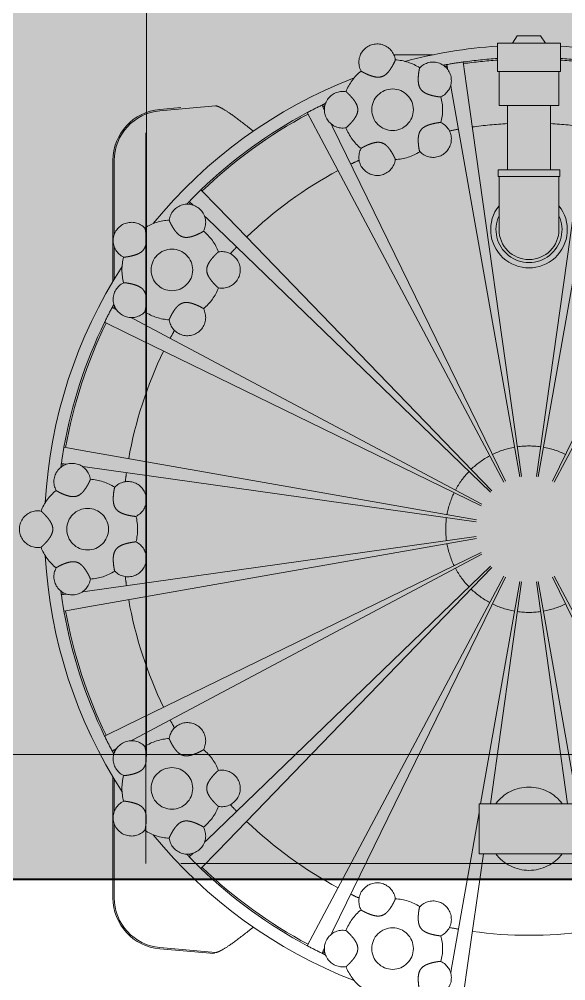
# Model space of a CAD drawing. Header units: centimetres. Extents: x 405564 to 502064, y 46284 to 60634.
# Drawn here: x 484725.05 to 484743.74, y 56623.04 to 56655.95 of the extents above; entities that cross this region are included whole.
import ezdxf

# ---------------------------------------------------------------- set-up
doc = ezdxf.new("R2010")
doc.units = ezdxf.units.CM
doc.linetypes.add('( Hidden )', pattern=[0.375, 0.25, -0.125])
doc.layers.get('0').update_dxf_attribs({"color": 8, "lineweight": 9})
doc.layers.add('0-KRCN-MİMARİ-220526', color=8, linetype='Continuous', lineweight=9)
doc.layers.add('Visible (ISO)', color=8, linetype='Continuous', lineweight=18)
doc.layers.add('AS_NOT_MIMARI', color=8, linetype='Continuous')

# ---------------------------------------------------------------- blocks, each defined once
blk = doc.blocks.new('A$Cdfb98813')
h = blk.add_hatch()
h.set_pattern_fill('ANGLE', color=256, scale=0.3)
h.set_pattern_definition([(0, (182.2423, -979.0145), (0, 2.0955), [1.524, -0.5715]), (90, (182.2423, -979.0145), (-2.0955, 1e-16), [1.524, -0.5715])])
h.paths.add_polyline_path([(1918.018, 199.001), (1545.018, 199.001), (1545.018, 300), (1515.018, 300), (1515.018, 199.001), (238.979, 199.001), (238.979, -429.5), (238.979, -658.015), (1918.018, -658.015)])
h.paths.add_polyline_path([(268.979, -429.5), (268.979, 169.001), (1888.018, 169.001), (1888.018, -628.015), (268.979, -628.015), (268.979, -453.5)], flags=16)
h.paths.add_polyline_path([(1888.018, -429.5), (268.979, -429.5), (268.979, -459.5), (1888.018, -459.5)], flags=0)
h = blk.add_hatch()
h.set_pattern_fill('ANGLE', color=256)
h.set_pattern_definition([(0, (-483849.746, -58273.935), (0, 6.985), [5.08, -1.905]), (90, (-483849.746, -58273.935), (-6.985, 4e-16), [5.08, -1.905])])
h.paths.add_polyline_path([(425.139, -15.05), (800.139, -15.05), (800.139, -100), (900, -100), (900.139, -15.05), (1700, -15.05), (1700, -100), (1800, -100), (1800.139, -15.05), (2235.139, -15.05), (2235.139, -206), (425.139, -206.05)])
for points in [[(425.139, -25.065), (425.139, -206.05), (2235.139, -206.05), (2235.139, -15.05), (1800, -15.05)], [(425.139, -15.05), (800.139, -15.05), (800.139, -100), (900, -100), (900.139, -15.05), (1700, -15.05), (1700, -100), (1800, -100), (1800.139, -15.05), (2235.139, -15.05), (2235.139, -206), (425.139, -206.05), (425.139, -15.05)]]:
    blk.add_lwpolyline(points)
at = {"layer": 'Visible (ISO)'}
blk.add_line((879.664, -153.333), (879.664, -201.839), dxfattribs=at)
at = {"layer": 'Visible (ISO)', "linetype": '( Hidden )', "ltscale": 100}
for p, q in [((892.339, -177.178), (892.169, -177.434)), ((892.339, -177.178), (893.137, -177.178)), ((893.137, -177.178), (893.308, -177.434)), ((891.661, -177.434), (893.815, -177.434)), ((891.661, -177.434), (891.661, -178.402)), ((893.815, -177.434), (893.815, -178.402)), ((889.435, -177.833), (888.12, -177.833)), ((889.934, -178.163), (889.966, -178.341)), ((890.491, -178.075), (890.606, -178.892)), ((891.661, -178.402), (893.815, -178.402)), ((891.713, -178.402), (891.713, -179.57)), ((893.763, -178.402), (893.763, -179.57)), ((890.06, -178.875), (890.078, -178.976)), ((890.078, -178.976), (892.422, -192.269)), ((890.606, -178.892), (892.484, -192.259)), ((894.871, -178.892), (892.992, -192.259)), ((895.399, -178.976), (893.055, -192.269)), ((880.835, -179.638), (880.113, -179.701)), ((880.117, -179.747), (882.02, -179.58)), ((885.66, -179.552), (885.739, -179.715)), ((891.713, -179.57), (893.763, -179.57)), ((891.998, -179.57), (891.998, -181.763)), ((893.479, -179.57), (893.479, -181.763)), ((880.117, -179.747), (880.117, -179.747)), ((885.158, -179.808), (885.545, -180.536)), ((885.977, -180.202), (886.022, -180.293)), ((886.022, -180.293), (891.939, -192.426)), ((899.455, -180.293), (893.537, -192.426)), ((885.545, -180.536), (891.882, -192.455)), ((899.931, -180.536), (893.594, -192.455)), ((878.511, -181.449), (878.511, -185.581)), ((878.557, -183.975), (878.557, -181.449)), ((891.685, -181.763), (893.792, -181.763)), ((891.685, -181.763), (891.685, -181.99)), ((893.792, -181.763), (893.792, -181.99)), ((891.685, -181.99), (893.792, -181.99)), ((891.713, -182.902), (891.713, -182.019)), ((893.763, -182.902), (893.763, -182.019)), ((881.521, -182.449), (882.095, -183.043)), ((881.123, -182.848), (881.253, -182.974)), ((891.713, -182.902), (891.713, -183.813)), ((893.763, -183.813), (893.763, -182.902)), ((882.095, -183.043), (891.472, -192.753)), ((881.643, -183.35), (881.717, -183.421)), ((881.717, -183.421), (891.427, -192.798)), ((878.557, -185.505), (878.557, -184.403)), ((878.481, -186.484), (878.641, -186.569)), ((879.12, -186.824), (879.21, -186.871)), ((879.21, -186.871), (891.129, -193.209)), ((878.225, -186.986), (878.967, -187.348)), ((878.967, -187.348), (891.1, -193.265)), ((876.836, -191.261), (877.649, -191.404)), ((877.649, -191.404), (890.943, -193.748)), ((876.748, -191.817), (876.928, -191.843)), ((877.465, -191.918), (877.565, -191.932)), ((877.565, -191.932), (890.933, -193.811)), ((877.565, -196.197), (890.933, -194.318)), ((877.649, -196.725), (890.943, -194.381)), ((878.967, -200.781), (891.1, -194.864)), ((879.21, -201.258), (891.129, -194.92)), ((881.717, -204.708), (891.427, -195.331)), ((882.095, -205.086), (891.472, -195.376)), ((885.545, -207.593), (891.882, -195.674)), ((886.022, -207.836), (891.939, -195.703)), ((899.455, -207.836), (893.537, -195.703)), ((899.931, -207.593), (893.594, -195.674)), ((891.081, -203.462), (892.422, -195.86)), ((891.417, -203.462), (892.484, -195.87)), ((894.059, -203.462), (892.992, -195.87)), ((894.395, -203.461), (893.055, -195.86)), ((876.748, -196.312), (876.928, -196.287)), ((877.465, -196.211), (877.565, -196.197)), ((876.836, -196.868), (877.649, -196.725)), ((878.225, -201.143), (878.967, -200.781)), ((879.12, -201.305), (879.21, -201.258)), ((878.481, -201.645), (878.641, -201.56)), ((878.511, -202.548), (878.511, -206.68)), ((878.557, -203.726), (878.557, -202.624)), ((891.029, -203.462), (894.447, -203.461)), ((891.029, -205.171), (891.029, -203.462)), ((890.078, -209.154), (891.029, -203.757)), ((878.557, -206.68), (878.557, -204.154)), ((881.643, -204.779), (881.717, -204.708)), ((881.123, -205.281), (881.253, -205.155)), ((881.521, -205.68), (882.095, -205.086)), ((890.606, -209.237), (891.177, -205.171)), ((891.029, -205.171), (894.447, -205.17)), ((885.158, -208.321), (885.545, -207.593)), ((885.977, -207.927), (886.022, -207.836)), ((880.113, -208.428), (881.974, -208.591)), ((882.02, -208.549), (880.117, -208.382)), ((881.974, -208.591), (881.974, -208.545)), ((885.66, -208.577), (885.739, -208.414)), ((890.06, -209.254), (890.078, -209.154)), ((890.491, -210.054), (890.606, -209.237))]:
    blk.add_line(p, q, dxfattribs=at)
blk.add_lwpolyline([(879.639, -167.914), (905.837, -167.914), (905.837, -205.503), (879.639, -205.503)], close=True, dxfattribs=at)
at = {"layer": 'Visible (ISO)'}
blk.add_lwpolyline([(1383.84, -168.339), (1776.42, -168.339), (1776.42, -201.839), (415.585, -201.748)], dxfattribs=at)
at = {"layer": 'Visible (ISO)', "linetype": '( Hidden )', "ltscale": 100}
for centre in [(888.074, -179.711), (880.528, -185.193), (877.646, -194.065), (880.528, -202.936), (888.074, -208.418)]:
    blk.add_circle(centre, 0.712, dxfattribs=at)
for centre, radius, start, end in [((887.546, -178.086), 0.626, 7.3424, 208.6576), ((892.738, -194.065), 16.564, 93.7274, 104.854), ((892.738, -194.065), 16.564, 75.146, 86.2726), ((888.074, -179.711), 1.709, 57.128, 86.872), ((892.738, -194.065), 16.146, 93.824, 98), ((892.738, -194.065), 16.089, 93.8376, 98), ((892.738, -194.065), 16.146, 82, 86.176), ((892.738, -194.065), 16.089, 82, 86.1624), ((889.457, -178.706), 0.626, 295.3424, 136.6576), ((892.738, -194.065), 16.146, 100, 100.4612), ((892.738, -194.065), 16.089, 100, 100.2779), ((892.738, -194.065), 16.147, 98, 100), ((892.738, -194.065), 16.564, 111.146, 140.854), ((888.074, -179.711), 1.709, 129.128, 158.872), ((886.366, -179.711), 0.626, 79.3424, 280.6576), ((888.074, -179.711), 1.709, 345.128, 14.872), ((892.738, -194.065), 16.147, 116, 118), ((892.738, -194.065), 16.146, 115.5388, 116), ((892.738, -194.065), 16.089, 115.7221, 116), ((880.265, -181.449), 1.754, 95, 180), ((880.265, -181.449), 1.709, 95.0016, 180), ((892.738, -194.065), 16.146, 118, 134), ((892.738, -194.065), 16.089, 118, 134), ((889.457, -180.715), 0.626, 223.3424, 64.6576), ((892.738, -194.065), 13.899, 93.0535, 98), ((892.738, -194.065), 13.899, 82, 86.9465), ((888.074, -179.711), 1.709, 201.128, 230.872), ((892.738, -194.065), 13.899, 100, 101.2916), ((887.546, -181.336), 0.626, 151.3424, 352.6576), ((888.074, -179.711), 1.709, 273.128, 302.872), ((892.738, -194.065), 13.899, 114.7084, 116), ((892.738, -194.065), 13.899, 118, 134), ((891.741, -182.019), 0.0285, 90, 180), ((893.735, -182.019), 0.0285, 0, 90), ((892.738, -194.065), 16.147, 134, 136), ((881.056, -183.568), 0.626, 331.3424, 172.6576), ((892.738, -194.065), 16.146, 136, 136.4612), ((892.738, -194.065), 16.089, 136, 136.2779), ((892.738, -183.813), 1.31, 141.5, 38.5), ((879.146, -184.189), 0.626, 43.3424, 244.6576), ((880.528, -185.193), 1.709, 93.128, 122.872), ((892.738, -183.813), 1.129, 155.2014, 24.7986), ((880.528, -185.193), 1.709, 21.128, 50.872), ((892.738, -183.813), 1.025, 180, 0), ((882.237, -185.193), 0.626, 259.3424, 100.6576), ((892.738, -194.065), 13.899, 136, 137.2916), ((880.528, -185.193), 1.709, 165.128, 194.872), ((892.738, -194.065), 16.564, 147.146, 176.854), ((879.146, -186.198), 0.626, 115.3424, 316.6576), ((880.528, -185.193), 1.709, 309.128, 338.872), ((892.738, -194.065), 16.147, 152, 154), ((892.738, -194.065), 16.146, 151.5388, 152), ((892.738, -194.065), 16.089, 151.7221, 152), ((881.056, -186.818), 0.626, 187.3424, 28.6576), ((880.528, -185.193), 1.709, 237.128, 266.872), ((892.738, -194.065), 16.146, 154, 170), ((892.738, -194.065), 16.089, 154, 170), ((892.738, -194.065), 13.899, 150.7084, 152), ((892.738, -194.065), 13.899, 154, 170), ((892.738, -194.065), 16.147, 170, 172), ((892.738, -194.065), 2.848, 100, 116), ((892.738, -194.065), 2.848, 82, 98), ((892.738, -194.065), 2.848, 64, 80), ((877.118, -192.44), 0.626, 7.3424, 208.6576), ((892.738, -194.065), 16.146, 172, 172.4612), ((892.738, -194.065), 16.089, 172, 172.2779), ((892.738, -194.065), 2.848, 118, 134), ((892.738, -194.065), 13.899, 172, 173.2916), ((892.738, -194.065), 2.848, 136, 152), ((877.646, -194.065), 1.709, 57.128, 86.872), ((879.028, -193.06), 0.626, 295.3424, 136.6576), ((877.646, -194.065), 1.709, 129.128, 158.872), ((892.738, -194.065), 2.848, 154, 170), ((875.937, -194.065), 0.626, 79.3424, 280.6576), ((877.646, -194.065), 1.709, 345.128, 14.872), ((892.738, -194.065), 2.848, 172, 188), ((877.646, -194.065), 1.709, 201.128, 230.872), ((879.028, -195.069), 0.626, 223.3424, 64.6576), ((892.738, -194.065), 2.848, 190, 206), ((892.738, -194.065), 16.564, 183.146, 212.854), ((877.118, -195.689), 0.626, 151.3424, 352.6576), ((892.738, -194.065), 2.848, 208, 224), ((877.646, -194.065), 1.709, 273.128, 302.872), ((892.738, -194.065), 13.899, 186.7084, 188), ((892.738, -194.065), 2.848, 226, 242), ((892.738, -194.065), 16.146, 187.5388, 188), ((892.738, -194.065), 16.147, 188, 190), ((892.738, -194.065), 16.089, 187.7221, 188), ((892.738, -194.065), 13.899, 190, 206), ((892.738, -194.065), 2.848, 244, 260), ((892.738, -194.065), 2.848, 280, 296), ((892.738, -194.065), 16.146, 190, 206), ((892.738, -194.065), 16.089, 190, 206), ((892.738, -194.065), 2.848, 262, 278), ((881.056, -201.311), 0.626, 331.3424, 172.6576), ((892.738, -194.065), 13.899, 208, 209.2916), ((892.738, -194.065), 16.147, 206, 208), ((879.146, -201.931), 0.626, 43.3424, 244.6576), ((880.528, -202.936), 1.709, 93.128, 122.872), ((892.738, -194.065), 16.146, 208, 208.4612), ((892.738, -194.065), 16.089, 208, 208.2779), ((880.528, -202.936), 1.709, 21.128, 50.872), ((882.237, -202.936), 0.626, 259.3424, 100.6576), ((880.528, -202.936), 1.709, 165.128, 194.872), ((892.738, -204.316), 1.424, 36.8812, 143.1414), ((879.146, -203.94), 0.626, 115.3424, 316.6576), ((880.528, -202.936), 1.709, 309.128, 338.872), ((892.738, -194.065), 13.899, 222.7084, 224), ((881.056, -204.561), 0.626, 187.3424, 28.6576), ((892.738, -194.065), 13.899, 226, 242), ((880.528, -202.936), 1.709, 237.128, 266.872), ((892.738, -194.065), 16.564, 219.146, 248.854), ((892.738, -194.065), 16.146, 223.5388, 224), ((892.738, -194.065), 16.089, 223.7221, 224), ((892.738, -194.065), 16.147, 224, 226), ((892.738, -204.316), 1.424, 216.8812, 323.1414), ((892.738, -194.065), 16.089, 226, 242), ((892.738, -194.065), 16.146, 226, 242), ((887.546, -206.793), 0.626, 7.3424, 208.6576), ((892.738, -194.065), 13.899, 244, 245.2916), ((880.265, -206.68), 1.754, 180, 265), ((880.265, -206.68), 1.709, 180, 265), ((888.074, -208.418), 1.709, 57.128, 86.872), ((889.457, -207.414), 0.626, 295.3424, 136.6576), ((888.074, -208.418), 1.709, 129.128, 158.872), ((886.366, -208.418), 0.626, 79.3424, 280.6576), ((892.738, -194.065), 13.899, 258.7084, 260), ((892.738, -194.065), 13.899, 262, 278), ((888.074, -208.418), 1.709, 345.128, 14.872), ((892.738, -194.065), 16.147, 242, 244), ((892.738, -194.065), 16.146, 244, 244.4612), ((892.738, -194.065), 16.089, 244, 244.2779), ((889.457, -209.423), 0.626, 223.3424, 64.6576), ((888.074, -208.418), 1.709, 201.128, 230.872)]:
    blk.add_arc(centre, radius, start, end, dxfattribs=at)
blk.add_ellipse((880.265, -181.449), major_axis=(-0.146, 1.702), ratio=0.999994, start_param=0.001735, end_param=0.001763, dxfattribs=at)
for points, knots in [([(886.997, -178.386), (886.998, -178.388), (887.002, -178.391), (887.017, -178.402), (887.028, -178.408), (887.055, -178.423), (887.073, -178.433), (887.114, -178.455), (887.138, -178.466), (887.187, -178.49), (887.217, -178.503), (887.28, -178.529), (887.314, -178.542), (887.365, -178.559), (887.387, -178.566), (887.433, -178.578), (887.456, -178.584), (887.513, -178.594), (887.553, -178.598), (887.632, -178.596), (887.671, -178.59), (887.741, -178.567), (887.777, -178.549), (887.842, -178.504), (887.872, -178.477), (887.912, -178.435), (887.928, -178.418), (887.957, -178.381), (887.971, -178.362), (888.003, -178.318), (888.022, -178.288), (888.058, -178.23), (888.074, -178.201), (888.1, -178.154), (888.113, -178.13), (888.134, -178.088), (888.142, -178.07), (888.155, -178.042), (888.16, -178.03), (888.167, -178.013), (888.168, -178.008), (888.168, -178.006)], [1.593447, 1.593447, 1.593447, 1.593447, 1.741705, 1.741705, 1.890087, 1.890087, 2.048895, 2.048895, 2.207703, 2.207703, 2.382003, 2.382003, 2.556302, 2.556302, 2.669107, 2.669107, 2.781911, 2.781911, 2.975658, 2.975658, 3.169405, 3.169405, 3.363153, 3.363153, 3.5569, 3.5569, 3.669704, 3.669704, 3.782509, 3.782509, 3.956808, 3.956808, 4.131108, 4.131108, 4.289916, 4.289916, 4.448724, 4.448724, 4.597106, 4.597106, 4.745364, 4.745364, 4.745364, 4.745364]), ([(889.001, -178.276), (889, -178.278), (888.998, -178.283), (888.993, -178.301), (888.99, -178.314), (888.983, -178.343), (888.98, -178.363), (888.972, -178.41), (888.968, -178.436), (888.961, -178.489), (888.958, -178.522), (888.952, -178.591), (888.951, -178.626), (888.95, -178.68), (888.95, -178.704), (888.953, -178.751), (888.955, -178.774), (888.963, -178.832), (888.971, -178.871), (888.997, -178.946), (889.016, -178.981), (889.059, -179.041), (889.087, -179.069), (889.15, -179.117), (889.185, -179.137), (889.237, -179.162), (889.259, -179.172), (889.303, -179.188), (889.325, -179.196), (889.376, -179.212), (889.411, -179.222), (889.477, -179.238), (889.51, -179.244), (889.563, -179.254), (889.589, -179.259), (889.635, -179.266), (889.656, -179.268), (889.686, -179.272), (889.699, -179.273), (889.717, -179.274), (889.723, -179.273), (889.725, -179.273)], [1.593447, 1.593447, 1.593447, 1.593447, 1.741705, 1.741705, 1.890087, 1.890087, 2.048895, 2.048895, 2.207703, 2.207703, 2.382003, 2.382003, 2.556302, 2.556302, 2.669107, 2.669107, 2.781911, 2.781911, 2.975658, 2.975658, 3.169405, 3.169405, 3.363153, 3.363153, 3.5569, 3.5569, 3.669704, 3.669704, 3.782509, 3.782509, 3.956808, 3.956808, 4.131108, 4.131108, 4.289916, 4.289916, 4.448724, 4.448724, 4.597106, 4.597106, 4.745364, 4.745364, 4.745364, 4.745364]), ([(886.482, -180.326), (886.484, -180.326), (886.488, -180.323), (886.503, -180.311), (886.513, -180.303), (886.535, -180.282), (886.55, -180.268), (886.583, -180.236), (886.602, -180.217), (886.639, -180.177), (886.661, -180.153), (886.706, -180.101), (886.728, -180.073), (886.76, -180.029), (886.774, -180.01), (886.799, -179.971), (886.811, -179.951), (886.839, -179.899), (886.855, -179.863), (886.878, -179.787), (886.884, -179.747), (886.884, -179.674), (886.878, -179.634), (886.855, -179.558), (886.839, -179.522), (886.811, -179.471), (886.799, -179.45), (886.774, -179.411), (886.76, -179.392), (886.728, -179.348), (886.706, -179.321), (886.661, -179.268), (886.639, -179.244), (886.602, -179.205), (886.583, -179.186), (886.55, -179.153), (886.535, -179.139), (886.513, -179.118), (886.503, -179.11), (886.488, -179.098), (886.484, -179.095), (886.482, -179.095)], [1.593447, 1.593447, 1.593447, 1.593447, 1.741705, 1.741705, 1.890087, 1.890087, 2.048895, 2.048895, 2.207703, 2.207703, 2.382003, 2.382003, 2.556302, 2.556302, 2.669107, 2.669107, 2.781911, 2.781911, 2.975658, 2.975658, 3.169405, 3.169405, 3.363153, 3.363153, 3.5569, 3.5569, 3.669704, 3.669704, 3.782509, 3.782509, 3.956808, 3.956808, 4.131108, 4.131108, 4.289916, 4.289916, 4.448724, 4.448724, 4.597106, 4.597106, 4.745364, 4.745364, 4.745364, 4.745364]), ([(883.313, -180.444), (883.207, -180.359), (883.108, -180.281), (882.808, -180.048), (882.632, -179.918), (882.37, -179.738), (882.266, -179.674), (882.111, -179.595), (882.055, -179.577), (882.02, -179.58)], [-29.376906, -29.376906, -29.376906, -29.376906, -28.249943, -28.249943, -25.777386, -25.777386, -23.740699, -23.740699, -21.912343, -21.912343, -21.912343, -21.912343]), ([(889.725, -180.149), (889.723, -180.148), (889.717, -180.147), (889.699, -180.148), (889.686, -180.149), (889.656, -180.153), (889.635, -180.155), (889.589, -180.162), (889.563, -180.167), (889.51, -180.177), (889.477, -180.184), (889.411, -180.2), (889.376, -180.209), (889.325, -180.225), (889.303, -180.233), (889.259, -180.25), (889.237, -180.259), (889.185, -180.284), (889.15, -180.304), (889.087, -180.352), (889.059, -180.381), (889.016, -180.44), (888.997, -180.475), (888.971, -180.55), (888.963, -180.59), (888.955, -180.647), (888.953, -180.671), (888.95, -180.717), (888.95, -180.741), (888.951, -180.795), (888.952, -180.831), (888.958, -180.899), (888.961, -180.932), (888.968, -180.986), (888.972, -181.012), (888.98, -181.058), (888.983, -181.078), (888.99, -181.108), (888.993, -181.121), (888.998, -181.138), (889, -181.143), (889.001, -181.145)], [1.593447, 1.593447, 1.593447, 1.593447, 1.741705, 1.741705, 1.890087, 1.890087, 2.048895, 2.048895, 2.207703, 2.207703, 2.382003, 2.382003, 2.556302, 2.556302, 2.669107, 2.669107, 2.781911, 2.781911, 2.975658, 2.975658, 3.169405, 3.169405, 3.363153, 3.363153, 3.5569, 3.5569, 3.669704, 3.669704, 3.782509, 3.782509, 3.956808, 3.956808, 4.131108, 4.131108, 4.289916, 4.289916, 4.448724, 4.448724, 4.597106, 4.597106, 4.745364, 4.745364, 4.745364, 4.745364]), ([(888.168, -181.416), (888.168, -181.414), (888.167, -181.408), (888.16, -181.391), (888.155, -181.379), (888.142, -181.351), (888.134, -181.333), (888.113, -181.291), (888.1, -181.267), (888.074, -181.22), (888.058, -181.191), (888.022, -181.133), (888.003, -181.103), (887.971, -181.059), (887.957, -181.04), (887.928, -181.004), (887.912, -180.986), (887.872, -180.944), (887.842, -180.917), (887.777, -180.872), (887.741, -180.854), (887.671, -180.831), (887.632, -180.825), (887.553, -180.823), (887.513, -180.827), (887.456, -180.838), (887.433, -180.843), (887.387, -180.855), (887.365, -180.862), (887.314, -180.879), (887.28, -180.892), (887.217, -180.918), (887.187, -180.932), (887.138, -180.955), (887.114, -180.967), (887.073, -180.988), (887.055, -180.998), (887.028, -181.013), (887.017, -181.02), (887.002, -181.03), (886.998, -181.033), (886.997, -181.035)], [1.593447, 1.593447, 1.593447, 1.593447, 1.741705, 1.741705, 1.890087, 1.890087, 2.048895, 2.048895, 2.207703, 2.207703, 2.382003, 2.382003, 2.556302, 2.556302, 2.669107, 2.669107, 2.781911, 2.781911, 2.975658, 2.975658, 3.169405, 3.169405, 3.363153, 3.363153, 3.5569, 3.5569, 3.669704, 3.669704, 3.782509, 3.782509, 3.956808, 3.956808, 4.131108, 4.131108, 4.289916, 4.289916, 4.448724, 4.448724, 4.597106, 4.597106, 4.745364, 4.745364, 4.745364, 4.745364]), ([(880.435, -183.488), (880.434, -183.49), (880.436, -183.496), (880.442, -183.513), (880.447, -183.525), (880.46, -183.553), (880.469, -183.571), (880.49, -183.613), (880.502, -183.636), (880.528, -183.684), (880.544, -183.713), (880.58, -183.771), (880.6, -183.801), (880.631, -183.845), (880.645, -183.864), (880.675, -183.9), (880.69, -183.918), (880.73, -183.96), (880.76, -183.987), (880.825, -184.032), (880.861, -184.05), (880.931, -184.073), (880.97, -184.079), (881.049, -184.081), (881.089, -184.077), (881.146, -184.066), (881.169, -184.061), (881.215, -184.049), (881.237, -184.042), (881.289, -184.025), (881.322, -184.012), (881.385, -183.986), (881.415, -183.972), (881.464, -183.949), (881.488, -183.937), (881.53, -183.916), (881.547, -183.906), (881.574, -183.891), (881.585, -183.884), (881.601, -183.874), (881.605, -183.871), (881.606, -183.869)], [1.593447, 1.593447, 1.593447, 1.593447, 1.741705, 1.741705, 1.890087, 1.890087, 2.048895, 2.048895, 2.207703, 2.207703, 2.382003, 2.382003, 2.556302, 2.556302, 2.669107, 2.669107, 2.781911, 2.781911, 2.975658, 2.975658, 3.169405, 3.169405, 3.363153, 3.363153, 3.5569, 3.5569, 3.669704, 3.669704, 3.782509, 3.782509, 3.956808, 3.956808, 4.131108, 4.131108, 4.289916, 4.289916, 4.448724, 4.448724, 4.597106, 4.597106, 4.745364, 4.745364, 4.745364, 4.745364]), ([(878.878, -184.755), (878.879, -184.756), (878.885, -184.756), (878.903, -184.756), (878.916, -184.755), (878.947, -184.751), (878.967, -184.749), (879.013, -184.742), (879.039, -184.737), (879.093, -184.727), (879.125, -184.72), (879.191, -184.704), (879.226, -184.695), (879.277, -184.679), (879.3, -184.671), (879.344, -184.654), (879.365, -184.645), (879.418, -184.62), (879.452, -184.6), (879.515, -184.552), (879.543, -184.523), (879.587, -184.464), (879.605, -184.428), (879.631, -184.354), (879.64, -184.314), (879.647, -184.257), (879.649, -184.233), (879.652, -184.187), (879.652, -184.163), (879.652, -184.109), (879.65, -184.073), (879.645, -184.005), (879.641, -183.972), (879.634, -183.918), (879.63, -183.892), (879.623, -183.846), (879.619, -183.826), (879.613, -183.796), (879.61, -183.783), (879.605, -183.766), (879.603, -183.761), (879.601, -183.759)], [1.593447, 1.593447, 1.593447, 1.593447, 1.741705, 1.741705, 1.890087, 1.890087, 2.048895, 2.048895, 2.207703, 2.207703, 2.382003, 2.382003, 2.556302, 2.556302, 2.669107, 2.669107, 2.781911, 2.781911, 2.975658, 2.975658, 3.169405, 3.169405, 3.363153, 3.363153, 3.5569, 3.5569, 3.669704, 3.669704, 3.782509, 3.782509, 3.956808, 3.956808, 4.131108, 4.131108, 4.289916, 4.289916, 4.448724, 4.448724, 4.597106, 4.597106, 4.745364, 4.745364, 4.745364, 4.745364]), ([(882.121, -184.578), (882.119, -184.578), (882.114, -184.581), (882.1, -184.592), (882.09, -184.601), (882.067, -184.622), (882.052, -184.636), (882.019, -184.668), (882.001, -184.687), (881.963, -184.727), (881.941, -184.751), (881.897, -184.803), (881.874, -184.831), (881.842, -184.875), (881.829, -184.894), (881.803, -184.933), (881.791, -184.953), (881.763, -185.004), (881.747, -185.041), (881.724, -185.117), (881.718, -185.157), (881.718, -185.23), (881.724, -185.27), (881.747, -185.346), (881.763, -185.382), (881.791, -185.433), (881.803, -185.453), (881.829, -185.493), (881.842, -185.512), (881.874, -185.556), (881.897, -185.583), (881.941, -185.635), (881.963, -185.66), (882.001, -185.699), (882.019, -185.718), (882.052, -185.751), (882.067, -185.765), (882.09, -185.786), (882.1, -185.794), (882.114, -185.806), (882.119, -185.809), (882.121, -185.809)], [1.593447, 1.593447, 1.593447, 1.593447, 1.741705, 1.741705, 1.890087, 1.890087, 2.048895, 2.048895, 2.207703, 2.207703, 2.382003, 2.382003, 2.556302, 2.556302, 2.669107, 2.669107, 2.781911, 2.781911, 2.975658, 2.975658, 3.169405, 3.169405, 3.363153, 3.363153, 3.5569, 3.5569, 3.669704, 3.669704, 3.782509, 3.782509, 3.956808, 3.956808, 4.131108, 4.131108, 4.289916, 4.289916, 4.448724, 4.448724, 4.597106, 4.597106, 4.745364, 4.745364, 4.745364, 4.745364]), ([(879.601, -186.628), (879.603, -186.626), (879.605, -186.621), (879.61, -186.603), (879.613, -186.59), (879.619, -186.561), (879.623, -186.541), (879.63, -186.494), (879.634, -186.468), (879.641, -186.414), (879.645, -186.382), (879.65, -186.313), (879.652, -186.278), (879.652, -186.224), (879.652, -186.2), (879.649, -186.153), (879.647, -186.13), (879.64, -186.072), (879.631, -186.033), (879.605, -185.958), (879.587, -185.923), (879.543, -185.863), (879.515, -185.835), (879.452, -185.787), (879.418, -185.767), (879.365, -185.742), (879.344, -185.732), (879.3, -185.715), (879.277, -185.708), (879.226, -185.692), (879.191, -185.682), (879.125, -185.666), (879.093, -185.66), (879.039, -185.65), (879.013, -185.645), (878.967, -185.638), (878.947, -185.635), (878.916, -185.632), (878.903, -185.631), (878.885, -185.63), (878.879, -185.631), (878.878, -185.631)], [1.593447, 1.593447, 1.593447, 1.593447, 1.741705, 1.741705, 1.890087, 1.890087, 2.048895, 2.048895, 2.207703, 2.207703, 2.382003, 2.382003, 2.556302, 2.556302, 2.669107, 2.669107, 2.781911, 2.781911, 2.975658, 2.975658, 3.169405, 3.169405, 3.363153, 3.363153, 3.5569, 3.5569, 3.669704, 3.669704, 3.782509, 3.782509, 3.956808, 3.956808, 4.131108, 4.131108, 4.289916, 4.289916, 4.448724, 4.448724, 4.597106, 4.597106, 4.745364, 4.745364, 4.745364, 4.745364]), ([(881.606, -186.518), (881.605, -186.516), (881.601, -186.513), (881.585, -186.502), (881.574, -186.496), (881.547, -186.481), (881.53, -186.471), (881.488, -186.449), (881.464, -186.437), (881.415, -186.414), (881.385, -186.401), (881.322, -186.375), (881.289, -186.362), (881.237, -186.345), (881.215, -186.338), (881.169, -186.326), (881.146, -186.32), (881.089, -186.31), (881.049, -186.306), (880.97, -186.307), (880.931, -186.314), (880.861, -186.337), (880.825, -186.355), (880.76, -186.4), (880.73, -186.427), (880.69, -186.469), (880.675, -186.486), (880.645, -186.523), (880.631, -186.542), (880.6, -186.586), (880.58, -186.616), (880.544, -186.674), (880.528, -186.703), (880.502, -186.75), (880.49, -186.774), (880.469, -186.815), (880.46, -186.834), (880.447, -186.862), (880.442, -186.874), (880.436, -186.891), (880.434, -186.896), (880.435, -186.898)], [1.593447, 1.593447, 1.593447, 1.593447, 1.741705, 1.741705, 1.890087, 1.890087, 2.048895, 2.048895, 2.207703, 2.207703, 2.382003, 2.382003, 2.556302, 2.556302, 2.669107, 2.669107, 2.781911, 2.781911, 2.975658, 2.975658, 3.169405, 3.169405, 3.363153, 3.363153, 3.5569, 3.5569, 3.669704, 3.669704, 3.782509, 3.782509, 3.956808, 3.956808, 4.131108, 4.131108, 4.289916, 4.289916, 4.448724, 4.448724, 4.597106, 4.597106, 4.745364, 4.745364, 4.745364, 4.745364]), ([(876.568, -192.74), (876.569, -192.742), (876.573, -192.745), (876.588, -192.756), (876.6, -192.762), (876.626, -192.777), (876.644, -192.787), (876.686, -192.809), (876.709, -192.82), (876.758, -192.844), (876.788, -192.857), (876.852, -192.883), (876.885, -192.896), (876.936, -192.913), (876.959, -192.92), (877.004, -192.932), (877.027, -192.938), (877.084, -192.948), (877.124, -192.952), (877.203, -192.95), (877.243, -192.944), (877.313, -192.921), (877.348, -192.903), (877.414, -192.858), (877.443, -192.831), (877.483, -192.789), (877.499, -192.772), (877.529, -192.735), (877.543, -192.716), (877.574, -192.672), (877.593, -192.642), (877.629, -192.584), (877.646, -192.555), (877.672, -192.508), (877.684, -192.484), (877.705, -192.442), (877.714, -192.424), (877.726, -192.396), (877.731, -192.384), (877.738, -192.367), (877.739, -192.361), (877.739, -192.359)], [1.593447, 1.593447, 1.593447, 1.593447, 1.741705, 1.741705, 1.890087, 1.890087, 2.048895, 2.048895, 2.207703, 2.207703, 2.382003, 2.382003, 2.556302, 2.556302, 2.669107, 2.669107, 2.781911, 2.781911, 2.975658, 2.975658, 3.169405, 3.169405, 3.363153, 3.363153, 3.5569, 3.5569, 3.669704, 3.669704, 3.782509, 3.782509, 3.956808, 3.956808, 4.131108, 4.131108, 4.289916, 4.289916, 4.448724, 4.448724, 4.597106, 4.597106, 4.745364, 4.745364, 4.745364, 4.745364]), ([(878.572, -192.63), (878.571, -192.632), (878.569, -192.637), (878.564, -192.655), (878.561, -192.667), (878.555, -192.697), (878.551, -192.717), (878.543, -192.763), (878.539, -192.79), (878.533, -192.843), (878.529, -192.876), (878.524, -192.945), (878.522, -192.98), (878.521, -193.034), (878.522, -193.058), (878.524, -193.105), (878.526, -193.128), (878.534, -193.186), (878.542, -193.225), (878.569, -193.3), (878.587, -193.335), (878.63, -193.395), (878.658, -193.423), (878.721, -193.471), (878.756, -193.491), (878.808, -193.516), (878.83, -193.526), (878.874, -193.542), (878.896, -193.55), (878.948, -193.566), (878.982, -193.576), (879.049, -193.592), (879.081, -193.598), (879.134, -193.608), (879.16, -193.613), (879.207, -193.62), (879.227, -193.622), (879.257, -193.626), (879.27, -193.627), (879.289, -193.628), (879.294, -193.627), (879.296, -193.626)], [1.593447, 1.593447, 1.593447, 1.593447, 1.741705, 1.741705, 1.890087, 1.890087, 2.048895, 2.048895, 2.207703, 2.207703, 2.382003, 2.382003, 2.556302, 2.556302, 2.669107, 2.669107, 2.781911, 2.781911, 2.975658, 2.975658, 3.169405, 3.169405, 3.363153, 3.363153, 3.5569, 3.5569, 3.669704, 3.669704, 3.782509, 3.782509, 3.956808, 3.956808, 4.131108, 4.131108, 4.289916, 4.289916, 4.448724, 4.448724, 4.597106, 4.597106, 4.745364, 4.745364, 4.745364, 4.745364]), ([(876.053, -194.68), (876.055, -194.68), (876.059, -194.677), (876.074, -194.665), (876.084, -194.657), (876.106, -194.636), (876.121, -194.622), (876.154, -194.589), (876.173, -194.571), (876.21, -194.531), (876.232, -194.507), (876.277, -194.455), (876.299, -194.427), (876.331, -194.383), (876.345, -194.364), (876.371, -194.325), (876.383, -194.304), (876.41, -194.253), (876.427, -194.217), (876.449, -194.141), (876.455, -194.101), (876.455, -194.028), (876.449, -193.988), (876.427, -193.912), (876.41, -193.876), (876.383, -193.825), (876.371, -193.804), (876.345, -193.765), (876.331, -193.746), (876.299, -193.702), (876.277, -193.675), (876.232, -193.622), (876.21, -193.598), (876.173, -193.559), (876.154, -193.54), (876.121, -193.507), (876.106, -193.493), (876.084, -193.472), (876.074, -193.464), (876.059, -193.452), (876.055, -193.449), (876.053, -193.449)], [1.593447, 1.593447, 1.593447, 1.593447, 1.741705, 1.741705, 1.890087, 1.890087, 2.048895, 2.048895, 2.207703, 2.207703, 2.382003, 2.382003, 2.556302, 2.556302, 2.669107, 2.669107, 2.781911, 2.781911, 2.975658, 2.975658, 3.169405, 3.169405, 3.363153, 3.363153, 3.5569, 3.5569, 3.669704, 3.669704, 3.782509, 3.782509, 3.956808, 3.956808, 4.131108, 4.131108, 4.289916, 4.289916, 4.448724, 4.448724, 4.597106, 4.597106, 4.745364, 4.745364, 4.745364, 4.745364]), ([(879.296, -194.503), (879.294, -194.502), (879.289, -194.501), (879.27, -194.502), (879.257, -194.503), (879.227, -194.507), (879.207, -194.509), (879.16, -194.516), (879.134, -194.521), (879.081, -194.531), (879.049, -194.538), (878.982, -194.554), (878.948, -194.563), (878.896, -194.579), (878.874, -194.587), (878.83, -194.603), (878.808, -194.613), (878.756, -194.638), (878.721, -194.658), (878.658, -194.706), (878.63, -194.734), (878.587, -194.794), (878.569, -194.829), (878.542, -194.904), (878.534, -194.943), (878.526, -195.001), (878.524, -195.024), (878.522, -195.071), (878.521, -195.095), (878.522, -195.149), (878.524, -195.185), (878.529, -195.253), (878.533, -195.286), (878.539, -195.339), (878.543, -195.366), (878.551, -195.412), (878.555, -195.432), (878.561, -195.462), (878.564, -195.474), (878.569, -195.492), (878.571, -195.497), (878.572, -195.499)], [1.593447, 1.593447, 1.593447, 1.593447, 1.741705, 1.741705, 1.890087, 1.890087, 2.048895, 2.048895, 2.207703, 2.207703, 2.382003, 2.382003, 2.556302, 2.556302, 2.669107, 2.669107, 2.781911, 2.781911, 2.975658, 2.975658, 3.169405, 3.169405, 3.363153, 3.363153, 3.5569, 3.5569, 3.669704, 3.669704, 3.782509, 3.782509, 3.956808, 3.956808, 4.131108, 4.131108, 4.289916, 4.289916, 4.448724, 4.448724, 4.597106, 4.597106, 4.745364, 4.745364, 4.745364, 4.745364]), ([(877.739, -195.77), (877.739, -195.768), (877.738, -195.762), (877.731, -195.745), (877.726, -195.733), (877.714, -195.705), (877.705, -195.687), (877.684, -195.645), (877.672, -195.621), (877.646, -195.574), (877.629, -195.545), (877.593, -195.487), (877.574, -195.457), (877.543, -195.413), (877.529, -195.394), (877.499, -195.358), (877.483, -195.34), (877.443, -195.298), (877.414, -195.271), (877.348, -195.226), (877.313, -195.208), (877.243, -195.185), (877.203, -195.179), (877.124, -195.177), (877.084, -195.181), (877.027, -195.192), (877.004, -195.197), (876.959, -195.209), (876.936, -195.216), (876.885, -195.233), (876.852, -195.246), (876.788, -195.272), (876.758, -195.285), (876.709, -195.309), (876.686, -195.32), (876.644, -195.342), (876.626, -195.352), (876.6, -195.367), (876.588, -195.374), (876.573, -195.384), (876.569, -195.387), (876.568, -195.389)], [1.593447, 1.593447, 1.593447, 1.593447, 1.741705, 1.741705, 1.890087, 1.890087, 2.048895, 2.048895, 2.207703, 2.207703, 2.382003, 2.382003, 2.556302, 2.556302, 2.669107, 2.669107, 2.781911, 2.781911, 2.975658, 2.975658, 3.169405, 3.169405, 3.363153, 3.363153, 3.5569, 3.5569, 3.669704, 3.669704, 3.782509, 3.782509, 3.956808, 3.956808, 4.131108, 4.131108, 4.289916, 4.289916, 4.448724, 4.448724, 4.597106, 4.597106, 4.745364, 4.745364, 4.745364, 4.745364]), ([(880.435, -201.231), (880.434, -201.233), (880.436, -201.238), (880.442, -201.255), (880.447, -201.267), (880.46, -201.295), (880.469, -201.314), (880.49, -201.355), (880.502, -201.379), (880.528, -201.426), (880.544, -201.455), (880.58, -201.513), (880.6, -201.543), (880.631, -201.587), (880.645, -201.606), (880.675, -201.643), (880.69, -201.66), (880.73, -201.702), (880.76, -201.729), (880.825, -201.774), (880.861, -201.792), (880.931, -201.815), (880.97, -201.822), (881.049, -201.823), (881.089, -201.819), (881.146, -201.809), (881.169, -201.804), (881.215, -201.791), (881.237, -201.784), (881.289, -201.767), (881.322, -201.754), (881.385, -201.728), (881.415, -201.715), (881.464, -201.692), (881.488, -201.68), (881.53, -201.658), (881.547, -201.649), (881.574, -201.633), (881.585, -201.627), (881.601, -201.616), (881.605, -201.613), (881.606, -201.611)], [1.593447, 1.593447, 1.593447, 1.593447, 1.741705, 1.741705, 1.890087, 1.890087, 2.048895, 2.048895, 2.207703, 2.207703, 2.382003, 2.382003, 2.556302, 2.556302, 2.669107, 2.669107, 2.781911, 2.781911, 2.975658, 2.975658, 3.169405, 3.169405, 3.363153, 3.363153, 3.5569, 3.5569, 3.669704, 3.669704, 3.782509, 3.782509, 3.956808, 3.956808, 4.131108, 4.131108, 4.289916, 4.289916, 4.448724, 4.448724, 4.597106, 4.597106, 4.745364, 4.745364, 4.745364, 4.745364]), ([(878.878, -202.498), (878.879, -202.498), (878.885, -202.499), (878.903, -202.498), (878.916, -202.497), (878.947, -202.494), (878.967, -202.491), (879.013, -202.484), (879.039, -202.48), (879.093, -202.469), (879.125, -202.463), (879.191, -202.447), (879.226, -202.437), (879.277, -202.421), (879.3, -202.414), (879.344, -202.397), (879.365, -202.387), (879.418, -202.362), (879.452, -202.342), (879.515, -202.294), (879.543, -202.266), (879.587, -202.206), (879.605, -202.171), (879.631, -202.096), (879.64, -202.057), (879.647, -201.999), (879.649, -201.976), (879.652, -201.929), (879.652, -201.905), (879.652, -201.851), (879.65, -201.816), (879.645, -201.747), (879.641, -201.715), (879.634, -201.661), (879.63, -201.635), (879.623, -201.588), (879.619, -201.568), (879.613, -201.539), (879.61, -201.526), (879.605, -201.508), (879.603, -201.503), (879.601, -201.501)], [1.593447, 1.593447, 1.593447, 1.593447, 1.741705, 1.741705, 1.890087, 1.890087, 2.048895, 2.048895, 2.207703, 2.207703, 2.382003, 2.382003, 2.556302, 2.556302, 2.669107, 2.669107, 2.781911, 2.781911, 2.975658, 2.975658, 3.169405, 3.169405, 3.363153, 3.363153, 3.5569, 3.5569, 3.669704, 3.669704, 3.782509, 3.782509, 3.956808, 3.956808, 4.131108, 4.131108, 4.289916, 4.289916, 4.448724, 4.448724, 4.597106, 4.597106, 4.745364, 4.745364, 4.745364, 4.745364]), ([(882.121, -202.32), (882.119, -202.32), (882.114, -202.323), (882.1, -202.335), (882.09, -202.343), (882.067, -202.364), (882.052, -202.378), (882.019, -202.411), (882.001, -202.43), (881.963, -202.469), (881.941, -202.494), (881.897, -202.546), (881.874, -202.573), (881.842, -202.617), (881.829, -202.636), (881.803, -202.676), (881.791, -202.696), (881.763, -202.747), (881.747, -202.784), (881.724, -202.859), (881.718, -202.899), (881.718, -202.972), (881.724, -203.012), (881.747, -203.088), (881.763, -203.125), (881.791, -203.176), (881.803, -203.196), (881.829, -203.235), (881.842, -203.254), (881.874, -203.298), (881.897, -203.326), (881.941, -203.378), (881.963, -203.402), (882.001, -203.442), (882.019, -203.461), (882.052, -203.493), (882.067, -203.508), (882.09, -203.528), (882.1, -203.537), (882.114, -203.548), (882.119, -203.551), (882.121, -203.551)], [1.593447, 1.593447, 1.593447, 1.593447, 1.741705, 1.741705, 1.890087, 1.890087, 2.048895, 2.048895, 2.207703, 2.207703, 2.382003, 2.382003, 2.556302, 2.556302, 2.669107, 2.669107, 2.781911, 2.781911, 2.975658, 2.975658, 3.169405, 3.169405, 3.363153, 3.363153, 3.5569, 3.5569, 3.669704, 3.669704, 3.782509, 3.782509, 3.956808, 3.956808, 4.131108, 4.131108, 4.289916, 4.289916, 4.448724, 4.448724, 4.597106, 4.597106, 4.745364, 4.745364, 4.745364, 4.745364]), ([(879.601, -204.37), (879.603, -204.369), (879.605, -204.363), (879.61, -204.346), (879.613, -204.333), (879.619, -204.303), (879.623, -204.283), (879.63, -204.237), (879.634, -204.211), (879.641, -204.157), (879.645, -204.124), (879.65, -204.056), (879.652, -204.02), (879.652, -203.966), (879.652, -203.943), (879.649, -203.896), (879.647, -203.872), (879.64, -203.815), (879.631, -203.775), (879.605, -203.701), (879.587, -203.665), (879.543, -203.606), (879.515, -203.577), (879.452, -203.529), (879.418, -203.509), (879.365, -203.484), (879.344, -203.475), (879.3, -203.458), (879.277, -203.45), (879.226, -203.434), (879.191, -203.425), (879.125, -203.409), (879.093, -203.402), (879.039, -203.392), (879.013, -203.387), (878.967, -203.38), (878.947, -203.378), (878.916, -203.374), (878.903, -203.373), (878.885, -203.373), (878.879, -203.373), (878.878, -203.374)], [1.593447, 1.593447, 1.593447, 1.593447, 1.741705, 1.741705, 1.890087, 1.890087, 2.048895, 2.048895, 2.207703, 2.207703, 2.382003, 2.382003, 2.556302, 2.556302, 2.669107, 2.669107, 2.781911, 2.781911, 2.975658, 2.975658, 3.169405, 3.169405, 3.363153, 3.363153, 3.5569, 3.5569, 3.669704, 3.669704, 3.782509, 3.782509, 3.956808, 3.956808, 4.131108, 4.131108, 4.289916, 4.289916, 4.448724, 4.448724, 4.597106, 4.597106, 4.745364, 4.745364, 4.745364, 4.745364]), ([(881.606, -204.26), (881.605, -204.258), (881.601, -204.255), (881.585, -204.245), (881.574, -204.238), (881.547, -204.223), (881.53, -204.213), (881.488, -204.192), (881.464, -204.18), (881.415, -204.157), (881.385, -204.143), (881.322, -204.117), (881.289, -204.104), (881.237, -204.087), (881.215, -204.08), (881.169, -204.068), (881.146, -204.063), (881.089, -204.052), (881.049, -204.048), (880.97, -204.05), (880.931, -204.056), (880.861, -204.079), (880.825, -204.097), (880.76, -204.142), (880.73, -204.169), (880.69, -204.211), (880.675, -204.229), (880.645, -204.265), (880.631, -204.284), (880.6, -204.328), (880.58, -204.358), (880.544, -204.416), (880.528, -204.445), (880.502, -204.493), (880.49, -204.516), (880.469, -204.558), (880.46, -204.576), (880.447, -204.604), (880.442, -204.616), (880.436, -204.633), (880.434, -204.639), (880.435, -204.641)], [1.593447, 1.593447, 1.593447, 1.593447, 1.741705, 1.741705, 1.890087, 1.890087, 2.048895, 2.048895, 2.207703, 2.207703, 2.382003, 2.382003, 2.556302, 2.556302, 2.669107, 2.669107, 2.781911, 2.781911, 2.975658, 2.975658, 3.169405, 3.169405, 3.363153, 3.363153, 3.5569, 3.5569, 3.669704, 3.669704, 3.782509, 3.782509, 3.956808, 3.956808, 4.131108, 4.131108, 4.289916, 4.289916, 4.448724, 4.448724, 4.597106, 4.597106, 4.745364, 4.745364, 4.745364, 4.745364]), ([(886.997, -207.094), (886.998, -207.096), (887.002, -207.099), (887.017, -207.109), (887.028, -207.116), (887.055, -207.131), (887.073, -207.141), (887.114, -207.163), (887.138, -207.174), (887.187, -207.197), (887.217, -207.211), (887.28, -207.237), (887.314, -207.25), (887.365, -207.267), (887.387, -207.274), (887.433, -207.286), (887.456, -207.291), (887.513, -207.302), (887.553, -207.306), (887.632, -207.304), (887.671, -207.298), (887.741, -207.275), (887.777, -207.257), (887.842, -207.212), (887.872, -207.185), (887.912, -207.143), (887.928, -207.125), (887.957, -207.089), (887.971, -207.07), (888.003, -207.026), (888.022, -206.996), (888.058, -206.938), (888.074, -206.909), (888.1, -206.862), (888.113, -206.838), (888.134, -206.796), (888.142, -206.778), (888.155, -206.75), (888.16, -206.738), (888.167, -206.721), (888.168, -206.715), (888.168, -206.713)], [1.593447, 1.593447, 1.593447, 1.593447, 1.741705, 1.741705, 1.890087, 1.890087, 2.048895, 2.048895, 2.207703, 2.207703, 2.382003, 2.382003, 2.556302, 2.556302, 2.669107, 2.669107, 2.781911, 2.781911, 2.975658, 2.975658, 3.169405, 3.169405, 3.363153, 3.363153, 3.5569, 3.5569, 3.669704, 3.669704, 3.782509, 3.782509, 3.956808, 3.956808, 4.131108, 4.131108, 4.289916, 4.289916, 4.448724, 4.448724, 4.597106, 4.597106, 4.745364, 4.745364, 4.745364, 4.745364]), ([(889.001, -206.984), (889, -206.986), (888.998, -206.991), (888.993, -207.009), (888.99, -207.021), (888.983, -207.051), (888.98, -207.071), (888.972, -207.117), (888.968, -207.143), (888.961, -207.197), (888.958, -207.23), (888.952, -207.298), (888.951, -207.334), (888.95, -207.388), (888.95, -207.412), (888.953, -207.458), (888.955, -207.482), (888.963, -207.54), (888.971, -207.579), (888.997, -207.654), (889.016, -207.689), (889.059, -207.748), (889.087, -207.777), (889.15, -207.825), (889.185, -207.845), (889.237, -207.87), (889.259, -207.879), (889.303, -207.896), (889.325, -207.904), (889.376, -207.92), (889.411, -207.929), (889.477, -207.945), (889.51, -207.952), (889.563, -207.962), (889.589, -207.967), (889.635, -207.974), (889.656, -207.976), (889.686, -207.98), (889.699, -207.981), (889.717, -207.982), (889.723, -207.981), (889.725, -207.98)], [1.593447, 1.593447, 1.593447, 1.593447, 1.741705, 1.741705, 1.890087, 1.890087, 2.048895, 2.048895, 2.207703, 2.207703, 2.382003, 2.382003, 2.556302, 2.556302, 2.669107, 2.669107, 2.781911, 2.781911, 2.975658, 2.975658, 3.169405, 3.169405, 3.363153, 3.363153, 3.5569, 3.5569, 3.669704, 3.669704, 3.782509, 3.782509, 3.956808, 3.956808, 4.131108, 4.131108, 4.289916, 4.289916, 4.448724, 4.448724, 4.597106, 4.597106, 4.745364, 4.745364, 4.745364, 4.745364]), ([(882.02, -208.549), (882.055, -208.552), (882.111, -208.534), (882.266, -208.455), (882.37, -208.391), (882.632, -208.211), (882.808, -208.081), (883.108, -207.848), (883.207, -207.77), (883.313, -207.685)], [-13.755616, -13.755616, -13.755616, -13.755616, -11.927483, -11.927483, -9.890702, -9.890702, -7.418027, -7.418027, -6.291034, -6.291034, -6.291034, -6.291034]), ([(886.482, -209.034), (886.484, -209.034), (886.488, -209.031), (886.503, -209.019), (886.513, -209.011), (886.535, -208.99), (886.55, -208.976), (886.583, -208.943), (886.602, -208.924), (886.639, -208.885), (886.661, -208.861), (886.706, -208.808), (886.728, -208.781), (886.76, -208.737), (886.774, -208.718), (886.799, -208.679), (886.811, -208.658), (886.839, -208.607), (886.855, -208.571), (886.878, -208.495), (886.884, -208.455), (886.884, -208.382), (886.878, -208.342), (886.855, -208.266), (886.839, -208.23), (886.811, -208.178), (886.799, -208.158), (886.774, -208.119), (886.76, -208.1), (886.728, -208.056), (886.706, -208.028), (886.661, -207.976), (886.639, -207.952), (886.602, -207.912), (886.583, -207.894), (886.55, -207.861), (886.535, -207.847), (886.513, -207.826), (886.503, -207.818), (886.488, -207.806), (886.484, -207.803), (886.482, -207.803)], [1.593447, 1.593447, 1.593447, 1.593447, 1.741705, 1.741705, 1.890087, 1.890087, 2.048895, 2.048895, 2.207703, 2.207703, 2.382003, 2.382003, 2.556302, 2.556302, 2.669107, 2.669107, 2.781911, 2.781911, 2.975658, 2.975658, 3.169405, 3.169405, 3.363153, 3.363153, 3.5569, 3.5569, 3.669704, 3.669704, 3.782509, 3.782509, 3.956808, 3.956808, 4.131108, 4.131108, 4.289916, 4.289916, 4.448724, 4.448724, 4.597106, 4.597106, 4.745364, 4.745364, 4.745364, 4.745364]), ([(889.725, -208.857), (889.723, -208.856), (889.717, -208.855), (889.699, -208.856), (889.686, -208.857), (889.656, -208.861), (889.635, -208.863), (889.589, -208.87), (889.563, -208.875), (889.51, -208.885), (889.477, -208.891), (889.411, -208.907), (889.376, -208.917), (889.325, -208.933), (889.303, -208.941), (889.259, -208.957), (889.237, -208.967), (889.185, -208.992), (889.15, -209.012), (889.087, -209.06), (889.059, -209.088), (889.016, -209.148), (888.997, -209.183), (888.971, -209.258), (888.963, -209.297), (888.955, -209.355), (888.953, -209.378), (888.95, -209.425), (888.95, -209.449), (888.951, -209.503), (888.952, -209.538), (888.958, -209.607), (888.961, -209.64), (888.968, -209.693), (888.972, -209.719), (888.98, -209.766), (888.983, -209.786), (888.99, -209.816), (888.993, -209.828), (888.998, -209.846), (889, -209.851), (889.001, -209.853)], [1.593447, 1.593447, 1.593447, 1.593447, 1.741705, 1.741705, 1.890087, 1.890087, 2.048895, 2.048895, 2.207703, 2.207703, 2.382003, 2.382003, 2.556302, 2.556302, 2.669107, 2.669107, 2.781911, 2.781911, 2.975658, 2.975658, 3.169405, 3.169405, 3.363153, 3.363153, 3.5569, 3.5569, 3.669704, 3.669704, 3.782509, 3.782509, 3.956808, 3.956808, 4.131108, 4.131108, 4.289916, 4.289916, 4.448724, 4.448724, 4.597106, 4.597106, 4.745364, 4.745364, 4.745364, 4.745364])]:
    blk.add_open_spline(points, degree=3, knots=knots, dxfattribs=at)
blk.add_open_spline([(880.117, -208.382), (880.116, -208.382), (880.116, -208.382), (880.116, -208.382)], degree=3, dxfattribs=at)
blk = doc.blocks.new('A$C6A10306C')
at = {"layer": 'AS_NOT_MIMARI'}
blk.add_blockref('A$Cdfb98813', (13285.68, -3801.454), dxfattribs=at)

msp = doc.modelspace()

# ---------------------------------------------------------------- block references
at = {"layer": '0-KRCN-MİMARİ-220526'}
msp.add_blockref('A$C6A10306C', (470564.066, 60634.016), dxfattribs=at)

doc.saveas('drawing.dxf')
